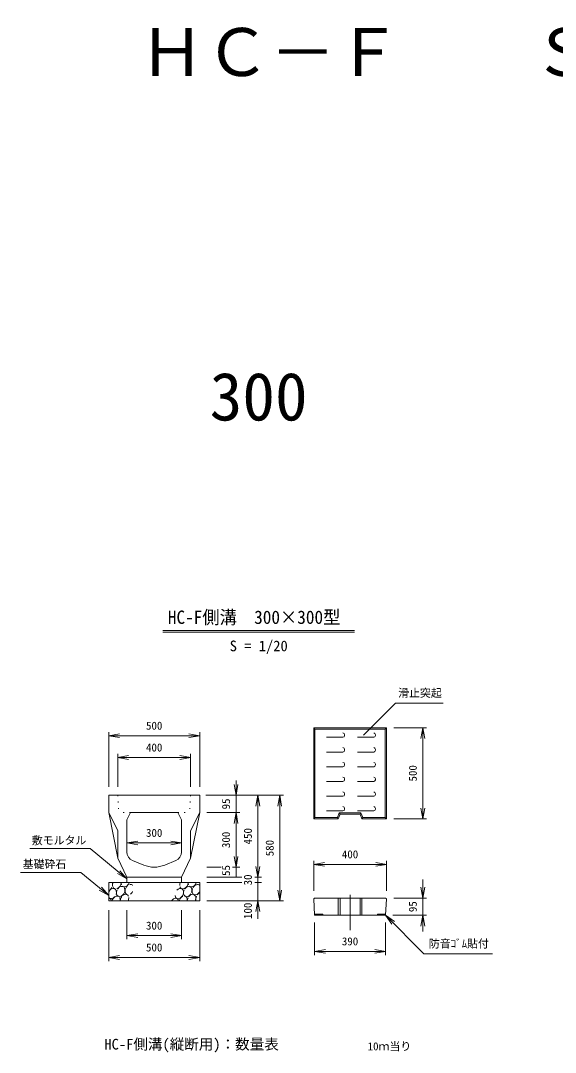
# Model space of a CAD drawing. Units: millimetres, scale not verified. Extents: x 1335 to 18532, y 1277 to 13928.
# Drawn here: x 4771 to 7712, y 7566 to 13236 of the extents above; entities that cross this region are included whole.
import ezdxf
from ezdxf.enums import TextEntityAlignment as Align

# ---------------------------------------------------------------- set-up
doc = ezdxf.new("R2010")
doc.units = ezdxf.units.MM
doc.header["$LTSCALE"] = 20
doc.linetypes.add('DOTTED', pattern=[1.75, 0.25, -1.5])
doc.layers.add('0_2', color=4, linetype='Continuous', lineweight=18)
doc.styles.add('ＭＳ ゴシック-5.0-0.0', font='')
doc.styles.get('ＭＳ ゴシック-5.0-0.0').set_extended_font_data('ＭＳ ゴシック-5.0-0.0')

msp = doc.modelspace()

# ---------------------------------------------------------------- linework, layer by layer
at = {"layer": '0_2'}
for p, q in [((5554.11, 9884.52), (6607.69, 9884.52)), ((5554.11, 9874.52), (6607.69, 9874.52)), ((6655.91, 9308.44), (6833.02, 9485.55)), ((6833.02, 9485.55), (7094.93, 9485.55)), ((5255.9, 9025.96), (5255.9, 9325.96)), ((5255.9, 9305.96), (5314.99, 9316.38)), ((5255.9, 9305.96), (5314.99, 9295.55)), ((5255.9, 9305.96), (5755.9, 9305.96)), ((5755.9, 9305.96), (5696.81, 9316.38)), ((5755.9, 9305.96), (5696.81, 9295.55)), ((5755.9, 9025.96), (5755.9, 9325.96)), ((6382.82, 9349.37), (6389.82, 9342.37)), ((6389.82, 8856.37), (6389.82, 9342.37)), ((6389.82, 9342.37), (6775.82, 9342.37)), ((6552.82, 9311.37), (6552.82, 9307.37)), ((6722.82, 9311.37), (6722.82, 9307.37)), ((6782.82, 9349.37), (6775.82, 9342.37)), ((6775.82, 9342.37), (6775.82, 8856.37)), ((6822.82, 9349.37), (7002.82, 9349.37)), ((6982.82, 9349.37), (6972.4, 9290.28)), ((6982.82, 9349.37), (6993.24, 9290.28)), ((6982.82, 8849.37), (6982.82, 9349.37)), ((6452.82, 9297.37), (6542.82, 9297.37)), ((6622.82, 9297.37), (6712.82, 9297.37)), ((5305.9, 9205.96), (5305.9, 9025.96)), ((5305.9, 9185.96), (5364.99, 9196.38)), ((5705.9, 9185.96), (5646.81, 9196.38)), ((5705.9, 9205.96), (5705.9, 9025.96)), ((6452.82, 9216.37), (6542.82, 9216.37)), ((6552.82, 9230.37), (6552.82, 9226.37)), ((6622.82, 9216.37), (6712.82, 9216.37)), ((6722.82, 9230.37), (6722.82, 9226.37)), ((5305.9, 9185.96), (5364.99, 9175.55)), ((5305.9, 9185.96), (5705.9, 9185.96)), ((5705.9, 9185.96), (5646.81, 9175.55)), ((6452.82, 9135.37), (6542.82, 9135.37)), ((6552.82, 9149.37), (6552.82, 9145.37)), ((6622.82, 9135.37), (6712.82, 9135.37)), ((6722.82, 9149.37), (6722.82, 9145.37)), ((5955.9, 8978.52), (5945.48, 9037.61)), ((5955.9, 8978.52), (5955.9, 9058.95)), ((5955.9, 8978.52), (5966.32, 9037.61)), ((6452.82, 9054.37), (6542.82, 9054.37)), ((6552.82, 9068.37), (6552.82, 9064.37)), ((6622.82, 9054.37), (6712.82, 9054.37)), ((6722.82, 9068.37), (6722.82, 9064.37)), ((5788.9, 8978.52), (6215.9, 8978.52)), ((5955.9, 8978.52), (5955.9, 8883.52)), ((6075.9, 8978.52), (6065.48, 8919.43)), ((6075.9, 8978.52), (6086.32, 8919.43)), ((6075.9, 8978.52), (6075.9, 8528.52)), ((6195.9, 8978.52), (6185.48, 8919.43)), ((6195.9, 8978.52), (6206.32, 8919.43)), ((6195.9, 8978.52), (6195.9, 8398.52)), ((6452.82, 8973.37), (6542.82, 8973.37)), ((6552.82, 8987.37), (6552.82, 8983.37)), ((6622.82, 8973.37), (6712.82, 8973.37)), ((6722.82, 8987.37), (6722.82, 8983.37)), ((6552.82, 8906.37), (6552.82, 8902.37)), ((6722.82, 8906.37), (6722.82, 8902.37)), ((6982.82, 8849.37), (6972.4, 8908.45)), ((6982.82, 8849.37), (6993.24, 8908.45)), ((5305.9, 8633.52), (5255.9, 8883.52)), ((5705.9, 8633.52), (5755.9, 8883.52)), ((5795.9, 8883.52), (5975.9, 8883.52)), ((5955.9, 8883.52), (5945.48, 8824.43)), ((5955.9, 8883.52), (5966.32, 8824.43)), ((5955.9, 8883.52), (5955.9, 8583.52)), ((6389.82, 8856.37), (6382.82, 8849.37)), ((6513.08, 8856.37), (6389.82, 8856.37)), ((6452.82, 8892.37), (6542.82, 8892.37)), ((6523.08, 8881.37), (6513.08, 8856.37)), ((6513.08, 8856.37), (6517.82, 8849.37)), ((6642.56, 8881.37), (6523.08, 8881.37)), ((6523.08, 8881.37), (6527.82, 8874.37)), ((6622.82, 8892.37), (6712.82, 8892.37)), ((6642.56, 8881.37), (6637.82, 8874.37)), ((6652.56, 8856.37), (6642.56, 8881.37)), ((6652.56, 8856.37), (6647.82, 8849.37)), ((6775.82, 8856.37), (6652.56, 8856.37)), ((6775.82, 8856.37), (6782.82, 8849.37)), ((6822.82, 8849.37), (7002.82, 8849.37)), ((5152.85, 8685.53), (4821.37, 8685.53)), ((5355.9, 8518.52), (5152.85, 8685.53)), ((5355.9, 8716.78), (5414.99, 8727.2)), ((5355.9, 8716.78), (5414.99, 8706.36)), ((5355.9, 8716.78), (5655.9, 8716.78)), ((5655.9, 8716.78), (5596.81, 8727.2)), ((5655.9, 8716.78), (5596.81, 8706.36)), ((5955.9, 8583.52), (5945.48, 8642.61)), ((5955.9, 8583.52), (5966.32, 8642.61)), ((5355.9, 8518.52), (5316.88, 8564.1)), ((5795.9, 8583.52), (5874.38, 8583.52)), ((5936.27, 8583.52), (5975.9, 8583.52)), ((5955.9, 8583.52), (5955.9, 8528.52)), ((6075.9, 8528.52), (6065.48, 8587.61)), ((6075.9, 8528.52), (6086.32, 8587.61)), ((6382.82, 8453.86), (6382.82, 8618.86)), ((6382.82, 8598.86), (6441.91, 8609.28)), ((6382.82, 8598.86), (6441.91, 8588.44)), ((6382.82, 8598.86), (6782.82, 8598.86)), ((6782.82, 8598.86), (6723.73, 8609.28)), ((6782.82, 8598.86), (6723.73, 8588.44)), ((6782.82, 8453.86), (6782.82, 8618.86)), ((5102.85, 8554.4), (4771.37, 8554.4)), ((5255.9, 8428.52), (5102.85, 8554.4)), ((5355.9, 8518.52), (5303.65, 8548.01)), ((5795.9, 8528.52), (5988.55, 8528.52)), ((6059.37, 8528.52), (6095.9, 8528.52)), ((6075.9, 8528.52), (6075.9, 8498.52)), ((6982.82, 8413.86), (6982.82, 8515.2)), ((5255.9, 8428.52), (5203.65, 8458.01)), ((5255.9, 8428.52), (5216.88, 8474.1)), ((5795.9, 8498.52), (5988.55, 8498.52)), ((6059.37, 8498.52), (6095.9, 8498.52)), ((6075.9, 8498.52), (6075.9, 8398.52)), ((6195.9, 8398.52), (6185.48, 8457.61)), ((6195.9, 8398.52), (6206.32, 8457.61)), ((6982.82, 8413.86), (6972.4, 8472.94)), ((6982.82, 8413.86), (6993.24, 8472.94)), ((5795.9, 8398.52), (6215.9, 8398.52)), ((6075.9, 8398.52), (6065.48, 8339.43)), ((6075.9, 8398.52), (6075.9, 8298.65)), ((6075.9, 8398.52), (6086.32, 8339.43)), ((6517.82, 8413.86), (6517.82, 8318.86)), ((6527.82, 8413.86), (6527.82, 8318.86)), ((6582.82, 8431.72), (6582.82, 8236.84)), ((6637.82, 8413.86), (6637.82, 8318.86)), ((6647.82, 8413.86), (6647.82, 8318.86)), ((6822.82, 8413.86), (7002.82, 8413.86)), ((6982.82, 8413.86), (6982.82, 8318.86)), ((5255.9, 8067.12), (5255.9, 8347.12)), ((5355.9, 8187.12), (5355.9, 8347.12)), ((5655.9, 8187.12), (5655.9, 8347.12)), ((5755.9, 8067.12), (5755.9, 8347.12)), ((6432.82, 8325.86), (6387.45, 8325.86)), ((6432.82, 8325.86), (6434.69, 8318.86)), ((6732.82, 8325.86), (6730.94, 8318.86)), ((6732.82, 8325.86), (6778.19, 8325.86)), ((6777.82, 8318.86), (6826.97, 8284.44)), ((6777.82, 8318.86), (6812.23, 8269.71)), ((6777.82, 8318.86), (6988.84, 8107.83)), ((6817.15, 8318.86), (7002.82, 8318.86)), ((6982.82, 8318.86), (6972.4, 8259.77)), ((6982.82, 8318.86), (6982.82, 8230.62)), ((6982.82, 8318.86), (6993.24, 8259.77)), ((6387.82, 8100.52), (6387.82, 8278.86)), ((6777.82, 8100.52), (6777.82, 8278.86)), ((5355.9, 8207.12), (5414.99, 8217.54)), ((5355.9, 8207.12), (5414.99, 8196.7)), ((5355.9, 8207.12), (5655.9, 8207.12)), ((5655.9, 8207.12), (5596.81, 8217.54)), ((5655.9, 8207.12), (5596.81, 8196.7)), ((6387.82, 8120.52), (6446.91, 8130.94)), ((6387.82, 8120.52), (6446.91, 8110.1)), ((6387.82, 8120.52), (6777.82, 8120.52)), ((6777.82, 8120.52), (6718.73, 8130.94)), ((6777.82, 8120.52), (6718.73, 8110.1)), ((5255.9, 8087.12), (5314.99, 8097.54)), ((5255.9, 8087.12), (5314.99, 8076.7)), ((5255.9, 8087.12), (5755.9, 8087.12)), ((5755.9, 8087.12), (5696.81, 8097.54)), ((5755.9, 8087.12), (5696.81, 8076.7)), ((7365.88, 8107.83), (6988.84, 8107.83))]:
    msp.add_line(p, q, dxfattribs=at)
at = {"layer": '0_2', "color": 2}
for p, q in [((6382.82, 9349.37), (6782.82, 9349.37)), ((6382.82, 8849.37), (6382.82, 9349.37)), ((6782.82, 8849.37), (6782.82, 9349.37)), ((5255.9, 8978.52), (5255.9, 8883.52)), ((5255.9, 8978.52), (5755.9, 8978.52)), ((5755.9, 8978.52), (5755.9, 8883.52)), ((5255.9, 8883.52), (5305.9, 8783.52)), ((5375.9, 8883.52), (5355.9, 8843.52)), ((5375.9, 8883.52), (5635.9, 8883.52)), ((5635.9, 8883.52), (5655.9, 8843.52)), ((5755.9, 8883.52), (5705.9, 8783.52)), ((6382.82, 8849.37), (6517.82, 8849.37)), ((6527.82, 8874.37), (6517.82, 8849.37)), ((6527.82, 8874.37), (6637.82, 8874.37)), ((6637.82, 8874.37), (6647.82, 8849.37)), ((6647.82, 8849.37), (6782.82, 8849.37)), ((5355.9, 8666.86), (5355.9, 8843.52)), ((5655.9, 8666.86), (5655.9, 8843.52)), ((5305.9, 8783.52), (5305.9, 8633.52)), ((5705.9, 8783.52), (5705.9, 8633.52)), ((5305.9, 8633.52), (5355.9, 8528.52)), ((5386.67, 8620.7), (5448.21, 8595.06)), ((5625.13, 8620.7), (5563.59, 8595.06)), ((5705.9, 8633.52), (5655.9, 8528.52)), ((5355.9, 8528.52), (5655.9, 8528.52)), ((5355.9, 8528.52), (5355.9, 8498.52)), ((5655.9, 8528.52), (5655.9, 8498.52)), ((5255.9, 8498.52), (5255.9, 8398.52)), ((5255.9, 8498.52), (5755.9, 8498.52)), ((5755.9, 8498.52), (5755.9, 8398.52)), ((5255.9, 8398.52), (5755.9, 8398.52)), ((6387.82, 8413.86), (6383.08, 8408.86)), ((6383.08, 8408.86), (6387.82, 8318.86)), ((6387.82, 8413.86), (6777.82, 8413.86)), ((6777.82, 8413.86), (6782.55, 8408.86)), ((6782.55, 8408.86), (6777.82, 8318.86)), ((6387.82, 8318.86), (6777.82, 8318.86))]:
    msp.add_line(p, q, dxfattribs=at)
at = {"layer": '0_2', "color": 2, "linetype": 'DOTTED'}
for p, q in [((5305.9, 8978.52), (5310.9, 8883.52)), ((5705.9, 8978.52), (5700.9, 8883.52)), ((5375.9, 8883.52), (5310.9, 8883.52)), ((5635.9, 8883.52), (5700.9, 8883.52))]:
    msp.add_line(p, q, dxfattribs=at)
at = {"layer": '0_2', "color": 9}
for p, q in [((6387.82, 8318.86), (6387.45, 8325.86)), ((6387.45, 8325.86), (6432.82, 8325.86)), ((6434.69, 8318.86), (6387.82, 8318.86)), ((6432.82, 8325.86), (6434.69, 8318.86)), ((6732.82, 8325.86), (6730.94, 8318.86)), ((6730.94, 8318.86), (6777.82, 8318.86)), ((6778.19, 8325.86), (6732.82, 8325.86)), ((6777.82, 8318.86), (6778.19, 8325.86))]:
    msp.add_line(p, q, dxfattribs=at)
at = {"layer": '0_2'}
for centre, start, end in [((6542.82, 9311.37), 0, 90), ((6542.82, 9307.37), 270, 0), ((6712.82, 9311.37), 0, 90), ((6712.82, 9307.37), 270, 0), ((6542.82, 9230.37), 0, 90), ((6542.82, 9226.37), 270, 0), ((6712.82, 9230.37), 0, 90), ((6712.82, 9226.37), 270, 0), ((6542.82, 9149.37), 0, 90), ((6542.82, 9145.37), 270, 0), ((6712.82, 9149.37), 0, 90), ((6712.82, 9145.37), 270, 0), ((6542.82, 9068.37), 0, 90), ((6712.82, 9068.37), 0, 90), ((6542.82, 9064.37), 270, 0), ((6712.82, 9064.37), 270, 0), ((6542.82, 8987.37), 0, 90), ((6542.82, 8983.37), 270, 0), ((6712.82, 8987.37), 0, 90), ((6712.82, 8983.37), 270, 0), ((6542.82, 8906.37), 0, 90), ((6712.82, 8906.37), 0, 90), ((6542.82, 8902.37), 270, 0), ((6712.82, 8902.37), 270, 0)]:
    msp.add_arc(centre, 10, start, end, dxfattribs=at)
at = {"layer": '0_2', "color": 2}
for centre, radius, start, end in [((5405.9, 8666.86), 50, 180, 247.38014), ((5605.9, 8666.86), 50, 292.61986, 0), ((5505.9, 8733.52), 150, 247.38014, 270), ((5505.9, 8733.52), 150, 270, 292.61986)]:
    msp.add_arc(centre, radius, start, end, dxfattribs=at)
at = {"layer": '0_2'}
for centre, start_param, end_param in [((5253.84, 8481.58), 3.8493841, 4.6902001), ((5274.72, 8438.67), 4.8928581, 7.840068), ((5300.29, 8492.32), 1.6822672, 3.0041978), ((5253.84, 8481.58), 5.1474802, 5.7147216), ((5321.51, 8449.89), 1.5802698, 7.6313716), ((5300.29, 8492.32), 3.7709083, 5.2928579), ((5347.36, 8503.53), 2.0795248, 2.547628), ((5347.36, 8503.53), 2.9199025, 4.8956003), ((5368.74, 8460.06), 1.0316857, 3.395071), ((5368.74, 8460.06), 6.0011175, 6.7364116), ((5643.57, 8438.26), 2.320676, 7.4860293), ((5669.14, 8491.92), 1.6822672, 2.2705704), ((5669.14, 8491.92), 2.5502995, 5.2928579), ((5690.36, 8449.49), 1.6079237, 4.5711327), ((5690.36, 8449.49), 4.8597842, 7.6713492), ((5716.21, 8503.13), 2.0795248, 2.5744435), ((5716.21, 8503.13), 2.9579169, 4.8956003), ((5737.59, 8459.66), 1.6954897, 4.6625812), ((5737.59, 8459.66), 6.0011175, 7.7378401), ((5274.72, 8438.67), 2.8236307, 4.347989), ((5248.49, 8384.88), 5.5751573, 6.5743529), ((5295.57, 8396.09), 0.0324618, 1.8168834), ((5295.57, 8396.09), 5.1582417, 5.8599737), ((5342.51, 8406.28), 1.3150626, 2.1784748), ((5342.51, 8406.28), 5.7286705, 7.256989), ((5342.51, 8406.28), 4.7966503, 5.462491), ((5368.74, 8460.06), 4.0306578, 4.6625812), ((5617.34, 8384.48), 5.5751573, 7.6831531), ((5664.42, 8395.69), 0.7069732, 1.8168834), ((5664.42, 8395.69), 5.1582417, 6.5669059), ((5711.36, 8405.88), 1.6215093, 2.1784748), ((5711.36, 8405.88), 4.7966503, 7.602652), ((5758.44, 8417.09), 1.6544758, 2.6284553), ((5758.44, 8417.09), 0.7283933, 1.3802926)]:
    msp.add_ellipse(centre, major_axis=(13.56, 26.74), ratio=0.710984, start_param=start_param, end_param=end_param, dxfattribs=at)

# ---------------------------------------------------------------- texts
at = {"layer": '0_2', "color": 7, "style": 'ＭＳ ゴシック-5.0-0.0'}
for s, height, p in [('ＨＣ－Ｆ\u3000\u3000Ｓ＝１／２０', 263.9, (5423.69, 12852.62)), ('300', 263.9, (5810.93, 10959.45)), ('S = 1/20', 58.65, (5920.93, 9752.63)), ('滑止突起', 43.99, (6847.19, 9505.67)), ('500', 43.99, (5460.89, 9326.02)), ('400', 43.99, (5460.89, 9206.02)), ('300', 43.99, (5460.9, 8736.83)), ('敷モルタル', 43.99, (4832.69, 8695.61)), ('基礎砕石', 43.99, (4782.69, 8564.49)), ('400', 43.99, (6537.82, 8618.92)), ('300', 43.99, (5460.9, 8227.18)), ('390', 43.99, (6537.82, 8140.59)), ('防音ｺﾞﾑ貼付', 43.99, (7015.88, 8127.83)), ('500', 43.99, (5460.9, 8107.12)), ('HC-F側溝(縦断用)：数量表', 58.65, (5231.57, 7563.65)), ('10ｍ当り', 43.99, (6679.54, 7563.6))]:
    msp.add_text(s, height=height, dxfattribs=at).set_placement(p, align=Align.BOTTOM_LEFT)
at = {"layer": '0_2', "color": 7, "style": 'ＭＳ ゴシック-5.0-0.0', "width": 0.95}
msp.add_text('HC-F側溝\u3000300×300型 ', height=73.31, dxfattribs=at).set_placement((5580.93, 9898.63), align=Align.BOTTOM_LEFT)
at = {"layer": '0_2', "color": 7, "style": 'ＭＳ ゴシック-5.0-0.0'}
for s, p in [('500', (6962.79, 9054.42)), ('95', (5935.91, 8901.04)), ('450', (6055.91, 8708.54)), ('300', (5935.9, 8688.58)), ('580', (6175.9, 8643.52)), ('55', (5935.9, 8535.22)), ('30', (6055.9, 8483.52)), ('95', (6962.82, 8336.42)), ('100', (6055.9, 8298.71))]:
    msp.add_text(s, height=43.99, rotation=90, dxfattribs=at).set_placement(p, align=Align.BOTTOM_LEFT)

doc.saveas('drawing.dxf')
